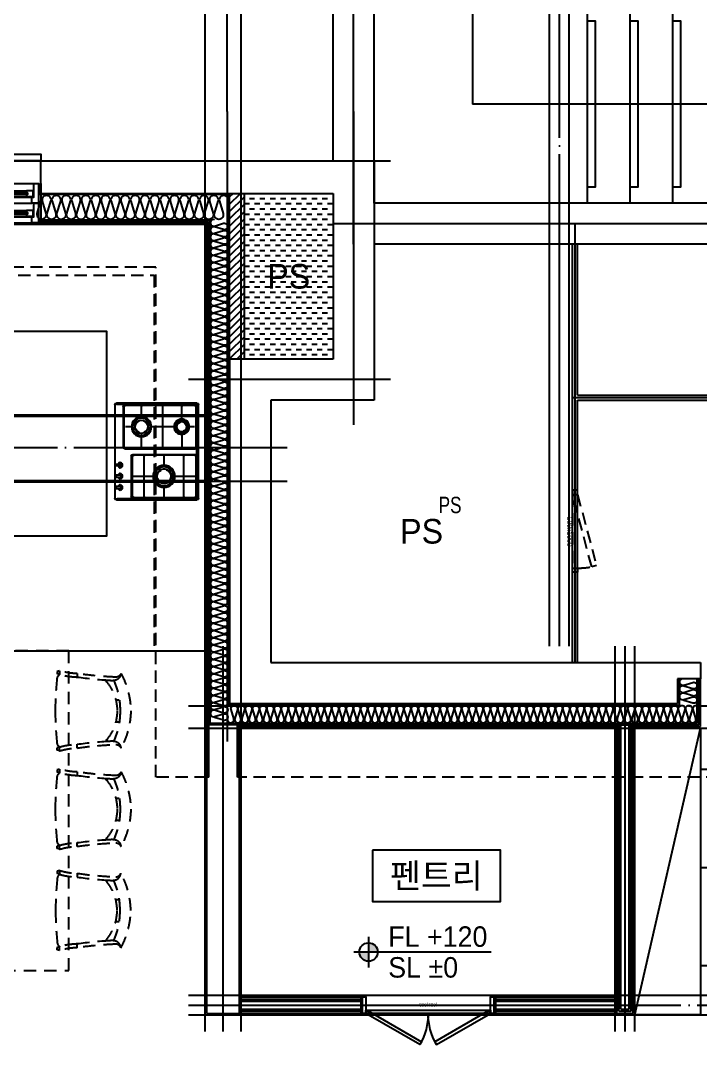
# Model space of a CAD drawing. Header units: millimetres. Extents: x -24416 to 92204, y -190080 to 23760.
# Drawn here: x 62264 to 66409, y -147368 to -141123 of the extents above; entities that cross this region are included whole.
import ezdxf
from ezdxf.enums import TextEntityAlignment as Align
from ezdxf.xclip import XClip

# ---------------------------------------------------------------- set-up
doc = ezdxf.new("R2010")
doc.units = ezdxf.units.MM
doc.header["$LTSCALE"] = 50
doc.header["$XCLIPFRAME"] = 0
for name, pattern in [('AUDIT_D_220706163347-0', [0]), ('CEN', [62, 60, -1, 0, -1]), ('HID', [2.3, 1.5, -0.8]), ('HIDDEN', [9.525, 6.35, -3.175]), ('U-131A(확장)2$0$HD', [2.5, 1.5, -1]), ('xr-101_102동-2F$0$HID', [2.3, 1.5, -0.8])]:
    doc.linetypes.add(name, pattern=pattern)
for name, color, linetype in [('A-SOL252', 252, 'Continuous'), ('A-STEEL', 4, 'Continuous'), ('A-레벨', 7, 'AUDIT_D_220706163347-0'), ('A-창호부호', 4, 'Continuous'), ('A_HAT', 8, 'Continuous'), ('AA-XXXX-TEXT#LEV', 3, 'Continuous'), ('CEN_CON', 1, 'CEN'), ('CEN_WALL', 12, 'CEN'), ('CONC', 2, 'Continuous'), ('dan1', 7, 'HID'), ('DOOR', 4, 'Continuous'), ('ELE3_CON', 7, 'Continuous'), ('F-FUR-설치', 6, 'Continuous'), ('FUR', 4, 'Continuous'), ('INS', 8, 'Continuous'), ('ROM', 7, 'AUDIT_D_220706163347-0'), ('STAIR', 4, 'Continuous'), ('U-131A(확장)2$0$FUR_가구', 8, 'U-131A(확장)2$0$HD'), ('WAL', 3, 'Continuous'), ('WAL_DRY', 7, 'Continuous'), ('WIN', 4, 'Continuous'), ('X - 단위세대$0$ETC', 6, 'Continuous'), ('xr-101_102동-2F$0$AA-DWXM-DOOR(PS점검구)', 4, 'xr-101_102동-2F$0$HID'), ('논슬립', 251, 'Continuous'), ('실명', 3, 'AUDIT_D_220706163347-0'), ('실명박스', 7, 'AUDIT_D_220706163347-0'), ('확장', 8, 'HIDDEN')]:
    doc.layers.add(name, color=color, linetype=linetype)
for name, color, linetype, plot in [('AA-XXXX-MC', 153, 'AUDIT_D_220706163347-0', False), ('Def-PrintX', 147, 'Continuous', False), ('Defpoint', 135, 'Continuous', False), ('MC', 135, 'Continuous', False), ('X - 단위세대$0$0_임시', 134, 'Continuous', False), ('xr-101_102동-2F$0$DEFPOINT', 231, 'Continuous', False)]:
    doc.layers.add(name, color=color, linetype=linetype, plot=plot)
doc.styles.add('HAUD01', font='Dotum.ttf')
doc.styles.add('HAUD02', font='Dotum.ttf', dxfattribs={"width": 0.8})
doc.styles.add('xr-101_102동-2F$0$HAUD01', font='Dotum.ttf')

# ---------------------------------------------------------------- blocks, each defined once
blk = doc.blocks.new('STA-1')
at = {"layer": 'STAIR'}
for p, q in [((-3120, -1210), (-3120, 0)), ((-2860, -1210), (-2860, 0)), ((-2600, -1210), (-2600, 0)), ((-2340, -1210), (-2340, 0)), ((-2080, -1210), (-2080, 0)), ((-1820, -1210), (-1820, 0)), ((-1560, -1210), (-1560, 0)), ((-1300, -1210), (-1300, 0)), ((-3120, -605), (-600, -605)), ((-600, -1995), (-600, -605)), ((-3120, -1275), (-3120, -1260)), ((-3120, -1275), (-3120, -1260)), ((-2860, -1275), (-2860, -1260)), ((-2600, -1275), (-2600, -1260)), ((-2340, -1275), (-2340, -1260)), ((-2080, -1275), (-2080, -1260)), ((-1820, -1275), (-1820, -1260)), ((-1560, -1275), (-1560, -1260)), ((-1300, -1275), (-1300, -1260)), ((-3120, -1340), (-3120, -1325)), ((-3120, -1340), (-3120, -1325)), ((-2860, -1340), (-2860, -1325)), ((-2600, -1340), (-2600, -1325)), ((-2340, -1340), (-2340, -1325)), ((-2080, -1340), (-2080, -1325)), ((-1820, -1340), (-1820, -1325)), ((-1560, -1340), (-1560, -1325)), ((-1300, -1340), (-1300, -1325)), ((-3120, -2600), (-3120, -1390)), ((-2860, -2600), (-2860, -1390)), ((-2600, -2600), (-2600, -1390)), ((-2340, -2600), (-2340, -1390)), ((-2080, -2600), (-2080, -1390)), ((-1820, -2600), (-1820, -1390)), ((-1560, -2600), (-1560, -1390)), ((-1300, -2600), (-1300, -1390)), ((-3120, -1995), (-2080, -1995)), ((-1820, -1995), (-600, -1995))]:
    blk.add_line(p, q, dxfattribs=at)
for points in [[(-1200, -1390), (-1200, -1210), (-3220, -1210), (-3220, -1390)], [(-1250, -1340), (-1250, -1260), (-3170, -1260), (-3170, -1340)], [(-1300, -1325), (-1300, -1275), (-3120, -1275), (-3120, -1325)], [(-2080, -1995), (-2148, -1909.7), (-2148, -1942.1), (-2086.5, -1995), (-2148, -2047.9), (-2148, -2080.3)], [(-1820, -1995), (-1752, -1909.7), (-1752, -1942.1), (-1813.5, -1995), (-1752, -2047.9), (-1752, -2080.3)]]:
    blk.add_lwpolyline(points, close=True, dxfattribs=at)
blk.add_lwpolyline([(-2157.1, -2767.7), (-1956.5, -2019.1), (-1999.9, -2007.5), (-1900.1, -1982.5), (-1943.5, -1970.9), (-1742.9, -1222.3)], dxfattribs=at)
for centre in [(-3120, -605), (-3120, -1995)]:
    blk.add_circle(centre, 50, dxfattribs=at)
at = {"layer": '논슬립'}
for points in [[(-3120, -100), (-3170, -100), (-3170, -1110), (-3120, -1110)], [(-2860, -100), (-2910, -100), (-2910, -1110), (-2860, -1110)], [(-2600, -100), (-2650, -100), (-2650, -1110), (-2600, -1110)], [(-2340, -100), (-2390, -100), (-2390, -1110), (-2340, -1110)], [(-2080, -100), (-2130, -100), (-2130, -1110), (-2080, -1110)], [(-1820, -100), (-1870, -100), (-1870, -1110), (-1820, -1110)], [(-1560, -100), (-1610, -100), (-1610, -1110), (-1560, -1110)], [(-1300, -100), (-1350, -100), (-1350, -1110), (-1300, -1110)], [(-3120, -2500), (-3070, -2500), (-3070, -1490), (-3120, -1490)], [(-2860, -2500), (-2810, -2500), (-2810, -1490), (-2860, -1490)], [(-2600, -2500), (-2550, -2500), (-2550, -1490), (-2600, -1490)], [(-2340, -2500), (-2290, -2500), (-2290, -1490), (-2340, -1490)], [(-2080, -2500), (-2030, -2500), (-2030, -1490), (-2080, -1490)], [(-1820, -2500), (-1770, -2500), (-1770, -1490), (-1820, -1490)], [(-1560, -2500), (-1510, -2500), (-1510, -1490), (-1560, -1490)], [(-1300, -2500), (-1250, -2500), (-1250, -1490), (-1300, -1490)]]:
    blk.add_lwpolyline(points, dxfattribs=at)
blk = doc.blocks.new('A$C38A1636F')
at = {"layer": 'xr-101_102동-2F$0$AA-DWXM-DOOR(PS점검구)'}
for p, q in [((225, 0), (-225, 0)), ((-225, -30), (225, -30))]:
    blk.add_line(p, q, dxfattribs=at)
for points in [[(-250, 0), (-225, 0), (-225, -30), (-250, -30)], [(250, 0), (225, 0), (225, -30), (250, -30)], [(-209.7, -146.5), (-217.4, -117.5), (217.2, -1), (225, -30)]]:
    blk.add_lwpolyline(points, close=True, dxfattribs=at)
blk.add_arc((385.2, -21.3), 610.2, 180.81816, 189.07051, dxfattribs=at)
at = {"layer": 'xr-101_102동-2F$0$DEFPOINT', "style": 'xr-101_102동-2F$0$HAUD01'}
blk.add_text('500x1000', height=30, rotation=180, dxfattribs=at).set_placement((-2.5, 18.6), align=Align.MIDDLE_CENTER)
blk = doc.blocks.new('CO-106-MF', base_point=(321577.8, -11662.9))
at = {"layer": 'A-STEEL'}
for p, q in [((352677.8, -11662.9), (352677.8, -9112.9)), ((352707.8, -10032.9), (352707.8, -9112.9)), ((352707.8, -10032.9), (356887.8, -10032.9)), ((352707.8, -10062.9), (356917.8, -10062.9)), ((352707.8, -11662.9), (352707.8, -10062.9))]:
    blk.add_line(p, q, dxfattribs=at)
at = {"layer": 'CEN_CON'}
for p, q in [((351342.8, -9112.9), (351342.8, -6012.9)), ((356917.8, -8987.9), (351217.8, -8987.9)), ((352692.8, -11662.9), (352692.8, -8987.9)), ((352677.8, -10047.9), (356917.8, -10047.9))]:
    blk.add_line(p, q, dxfattribs=at)
at = {"layer": 'CONC'}
for p, q in [((351217.8, -8602.9), (351217.8, -6012.9)), ((351467.8, -8862.9), (351467.8, -6262.9)), ((356917.8, -8862.9), (351467.8, -8862.9)), ((356917.8, -9112.9), (351467.8, -9112.9))]:
    blk.add_line(p, q, dxfattribs=at)
at = {"rotation": 180}
blk.add_blockref('STA-1', (351467.8, -8862.9), dxfattribs=at)
at = {"layer": 'AA-XXXX-TEXT#LEV', "rotation": 90}
blk.add_blockref('A$C38A1636F', (352677.8, -10862.9), dxfattribs=at)
at = {"layer": 'Def-PrintX', "style": 'HAUD02', "width": 0.8}
blk.add_text('PS', height=100, dxfattribs=at).set_placement((351861.6, -10752.4))
blk = doc.blocks.new('WIN_이중창_1200')
at = {"layer": 'Defpoint'}
for p, q in [((-15, 240), (-15, 0)), ((1185, 240), (1185, 0))]:
    blk.add_line(p, q, dxfattribs=at)
at = {"layer": 'WIN'}
blk.add_line((585, -100), (585, 340), dxfattribs=at)
at = {"layer": 'WIN', "color": 8}
for p, q in [((1142, 240), (28, 240)), ((565, 196), (73, 196)), ((1097, 237), (605, 237)), ((1097, 202), (605, 202)), ((1130, 158), (40, 158)), ((565, 161), (73, 161)), ((1130, 120), (40, 120)), ((565, 76), (73, 76)), ((1097, 117), (605, 117)), ((1097, 82), (605, 82)), ((1130, 38), (40, 38)), ((1130, 0), (40, 0)), ((565, 41), (73, 41))]:
    blk.add_line(p, q, dxfattribs=at)
at = {"layer": 'WIN'}
for points in [[(40, 158), (28, 158), (28, 240), (0, 240), (0, 120), (40, 120), (40, 158)], [(73, 175.5), (73, 161), (33, 161), (33, 196), (73, 196), (73, 181.5)], [(605, 216.5), (605, 202), (565, 202), (565, 237), (605, 237), (605, 222.5)], [(565, 175.5), (565, 161), (605, 161), (605, 196), (565, 196), (565, 181.5)], [(1104, 222.5), (1104, 216.5), (598, 216.5), (598, 222.5), (1104, 222.5)], [(1097, 216.5), (1097, 202), (1137, 202), (1137, 237), (1097, 237), (1097, 222.5)], [(1130, 158), (1142, 158), (1142, 240), (1170, 240), (1170, 120), (1130, 120), (1130, 158)], [(572, 181.5), (572, 175.5), (66, 175.5), (66, 181.5), (572, 181.5)], [(40, 38), (28, 38), (28, 120), (0, 120), (0, 0), (40, 0), (40, 38)], [(73, 55.5), (73, 41), (33, 41), (33, 76), (73, 76), (73, 61.5)], [(605, 96.5), (605, 82), (565, 82), (565, 117), (605, 117), (605, 102.5)], [(565, 55.5), (565, 41), (605, 41), (605, 76), (565, 76), (565, 61.5)], [(1104, 102.5), (1104, 96.5), (598, 96.5), (598, 102.5), (1104, 102.5)], [(1097, 96.5), (1097, 82), (1137, 82), (1137, 117), (1097, 117), (1097, 102.5)], [(1130, 38), (1142, 38), (1142, 120), (1170, 120), (1170, 0), (1130, 0), (1130, 38)], [(572, 61.5), (572, 55.5), (66, 55.5), (66, 61.5), (572, 61.5)]]:
    blk.add_lwpolyline(points, dxfattribs=at)
blk = doc.blocks.new('insul1')
blk.add_lwpolyline([(0, 0.25, 1.344031), (0.35, 0.25), (0.2, 0.75, -1.344031), (0.55, 0.75), (0.4, 0.25)], format="xyb")
blk = doc.blocks.new('DOOR-800(100)')
at = {"layer": 'DOOR'}
for points in [[(359.1, 272.7), (349.1, 290), (20, 100), (30, 82.7)], [(440.9, 272.7), (450.9, 290), (780, 100), (770, 82.7)], [(20, 100), (0, 100), (0, 0), (20, 0)], [(780, 80), (780, 100), (20, 100), (20, 80)], [(800, 100), (780, 100), (780, 0), (800, 0)]]:
    blk.add_lwpolyline(points, close=True, dxfattribs=at)
for centre, start, end in [((20, 100), 0, 30), ((780, 100), 150, 180)]:
    blk.add_arc(centre, 380, start, end, dxfattribs=at)
at = {"layer": 'X - 단위세대$0$0_임시'}
for p, q in [((-10, 0), (-10, 100)), ((810, 0), (810, 100))]:
    blk.add_line(p, q, dxfattribs=at)
at = {"layer": 'X - 단위세대$0$0_임시', "style": 'HAUD02'}
blk.add_text('800(100)', height=20, dxfattribs=at).set_placement((400.3, 46.2), align=Align.MIDDLE)
blk = doc.blocks.new('U-131A(확장)2$0$식탁-1950x900')
at = {"layer": 'U-131A(확장)2$0$FUR_가구'}
for p, q in [((-393, -121.6), (-379.1, -126)), ((-393, -121.6), (-392.7, -145.4)), ((393, -121.6), (379.1, -126)), ((393, -121.6), (392.7, -145.4)), ((-500.1, -139.2), (-499.9, -162.1)), ((-392.7, -144.6), (-379.3, -141)), ((-379.1, -126), (-379.3, -141)), ((379.1, -126), (379.3, -141)), ((392.7, -144.6), (379.3, -141)), ((500.1, -139.2), (499.9, -162.1)), ((-735.6, -299), (-756.6, -299.2)), ((735.6, -299), (756.6, -299.2)), ((-735.6, -433.1), (-756.6, -432.9)), ((735.6, -433.1), (756.6, -432.9)), ((-500.1, -592.9), (-499.9, -570)), ((-393, -610.5), (-392.7, -586.7)), ((-393, -610.5), (-379.1, -606.2)), ((-392.7, -587.5), (-379.3, -591.1)), ((-379.1, -606.2), (-379.3, -591.1)), ((379.1, -606.2), (379.3, -591.1)), ((393, -610.5), (379.1, -606.2)), ((392.7, -587.5), (379.3, -591.1)), ((393, -610.5), (392.7, -586.7)), ((500.1, -592.9), (499.9, -570)), ((-393, -739.5), (-379.1, -743.8)), ((-393, -739.5), (-392.7, -763.3)), ((-379.1, -743.8), (-379.3, -758.9)), ((393, -739.5), (379.1, -743.8)), ((379.1, -743.8), (379.3, -758.9)), ((393, -739.5), (392.7, -763.3)), ((-500.1, -757.1), (-499.9, -780)), ((-392.7, -762.5), (-379.3, -758.9)), ((392.7, -762.5), (379.3, -758.9)), ((500.1, -757.1), (499.9, -780)), ((-735.6, -916.9), (-756.6, -917.1)), ((735.6, -916.9), (756.6, -917.1)), ((-735.6, -1051), (-756.6, -1050.8)), ((735.6, -1051), (756.6, -1050.8)), ((-500.1, -1210.8), (-499.9, -1187.9)), ((-393, -1228.4), (-392.7, -1204.6)), ((-393, -1228.4), (-379.1, -1224)), ((-392.7, -1205.4), (-379.3, -1209)), ((-379.1, -1224), (-379.3, -1209)), ((379.1, -1224), (379.3, -1209)), ((393, -1228.4), (379.1, -1224)), ((392.7, -1205.4), (379.3, -1209)), ((393, -1228.4), (392.7, -1204.6)), ((500.1, -1210.8), (499.9, -1187.9)), ((-500.1, -1357.1), (-499.9, -1380)), ((-393, -1339.5), (-379.1, -1343.8)), ((-393, -1339.5), (-392.7, -1363.3)), ((-392.7, -1362.5), (-379.3, -1358.9)), ((-379.1, -1343.8), (-379.3, -1358.9)), ((393, -1339.5), (379.1, -1343.8)), ((379.1, -1343.8), (379.3, -1358.9)), ((392.7, -1362.5), (379.3, -1358.9)), ((393, -1339.5), (392.7, -1363.3)), ((500.1, -1357.1), (499.9, -1380)), ((-735.6, -1516.9), (-756.6, -1517.1)), ((735.6, -1516.9), (756.6, -1517.1)), ((-735.6, -1651), (-756.6, -1650.8)), ((735.6, -1651), (756.6, -1650.8)), ((-500.1, -1810.8), (-499.9, -1787.9)), ((-393, -1828.4), (-392.7, -1804.6)), ((-392.7, -1805.4), (-379.3, -1809)), ((-379.1, -1824), (-379.3, -1809)), ((379.1, -1824), (379.3, -1809)), ((392.7, -1805.4), (379.3, -1809)), ((393, -1828.4), (392.7, -1804.6)), ((500.1, -1810.8), (499.9, -1787.9)), ((-393, -1828.4), (-379.1, -1824)), ((393, -1828.4), (379.1, -1824))]:
    blk.add_line(p, q, dxfattribs=at)
blk.add_lwpolyline([(-450, 0), (450, 0), (450, -1950), (-450, -1950)], close=True, dxfattribs=at)
for centre, radius, start, end in [((-510.6, 259.9), 399.2, 271.50557, 287.13357), ((-324.7, -376.8), 502.7, 151.61301, 178.77221), ((-735.8, -128.1), 32.7, 197.29847, 270.53959), ((-715.5, -133.6), 51.6, 184.73657, 233.96327), ((-301.1, -364.6), 460.9, 156.58558, 180.17751), ((-711.1, -94), 88.5, 246.80527, 277.25757), ((-464.2, -367.5), 279.9, 137.91521, 179.69623), ((-839.2, 2261.8), 2424.8, 272.45149, 278.03657), ((-839.2, 2261.8), 2447.5, 273.26257, 277.96657), ((-510.6, 259.9), 422.1, 271.45157, 286.22903), ((-411.8, -172), 32.7, 1.98952, 54.31967), ((-2602.4, -386.7), 2233.9, 0.5286, 5.54351), ((-324.7, -355.3), 502.7, 181.22779, 208.38699), ((-301.1, -367.5), 460.9, 179.82249, 203.41442), ((-464.2, -364.6), 279.9, 180.30377, 222.08479), ((-2602.4, -345.5), 2233.9, 354.45649, 359.4714), ((-715.5, -598.6), 51.6, 126.03673, 175.26343), ((-711.1, -638.2), 88.5, 82.74243, 113.19473), ((-839.2, -2993.9), 2447.5, 82.03343, 86.73743), ((-411.8, -560.1), 32.7, 305.68033, 358.01048), ((-735.8, -604), 32.7, 89.46041, 162.70153), ((-839.2, -2993.9), 2424.8, 81.96343, 87.54851), ((-510.6, -992), 399.2, 72.86643, 88.49443), ((-510.6, -992), 422.1, 73.77097, 88.54843), ((-510.6, -358), 399.2, 271.50557, 287.13357), ((-324.7, -994.7), 502.7, 151.61301, 178.77221), ((-735.8, -746), 32.7, 197.29847, 270.53959), ((-715.5, -751.4), 51.6, 184.73657, 233.96327), ((-301.1, -982.5), 460.9, 156.58558, 180.17751), ((-711.1, -711.8), 88.5, 246.80527, 277.25757), ((-464.2, -985.4), 279.9, 137.91521, 179.69623), ((-839.2, 1643.9), 2424.8, 272.45149, 278.03657), ((-839.2, 1643.9), 2447.5, 273.26257, 277.96657), ((-510.6, -358), 422.1, 271.45157, 286.22903), ((-411.8, -789.9), 32.7, 1.98952, 54.31967), ((-2602.4, -1004.5), 2233.9, 0.5286, 5.54351), ((-324.7, -973.2), 502.7, 181.22779, 208.38699), ((-301.1, -985.4), 460.9, 179.82249, 203.41442), ((-464.2, -982.5), 279.9, 180.30377, 222.08479), ((-2602.4, -963.3), 2233.9, 354.45649, 359.4714), ((-715.5, -1216.4), 51.6, 126.03673, 175.26343), ((-711.1, -1256), 88.5, 82.74243, 113.19473), ((-839.2, -3611.8), 2447.5, 82.03343, 86.73743), ((-411.8, -1178), 32.7, 305.68033, 358.01048), ((-735.8, -1221.9), 32.7, 89.46041, 162.70153), ((-839.2, -3611.8), 2424.8, 81.96343, 87.54851), ((-510.6, -1609.9), 399.2, 72.86643, 88.49443), ((-510.6, -1609.9), 422.1, 73.77097, 88.54843), ((-324.7, -1594.7), 502.7, 151.61301, 178.77221), ((-735.8, -1346), 32.7, 197.29847, 270.53959), ((-715.5, -1351.4), 51.6, 184.73657, 233.96327), ((-839.2, 1043.9), 2424.8, 272.45149, 278.03657), ((-510.6, -958), 399.2, 271.50557, 287.13357), ((-510.6, -958), 422.1, 271.45157, 286.22903), ((-411.8, -1389.9), 32.7, 1.98952, 54.31967), ((-301.1, -1582.5), 460.9, 156.58558, 180.17751), ((-711.1, -1311.8), 88.5, 246.80527, 277.25757), ((-464.2, -1585.4), 279.9, 137.91521, 179.69623), ((-839.2, 1043.9), 2447.5, 273.26257, 277.96657), ((-2602.4, -1604.5), 2233.9, 0.5286, 5.54351), ((-324.7, -1573.2), 502.7, 181.22779, 208.38699), ((-301.1, -1585.4), 460.9, 179.82249, 203.41442), ((-464.2, -1582.5), 279.9, 180.30377, 222.08479), ((-2602.4, -1563.3), 2233.9, 354.45649, 359.4714), ((-735.8, -1821.9), 32.7, 89.46041, 162.70153), ((-715.5, -1816.4), 51.6, 126.03673, 175.26343), ((-711.1, -1856), 88.5, 82.74243, 113.19473), ((-839.2, -4211.8), 2424.8, 81.96343, 87.54851), ((-839.2, -4211.8), 2447.5, 82.03343, 86.73743), ((-510.6, -2209.9), 399.2, 72.86643, 88.49443), ((-510.6, -2209.9), 422.1, 73.77097, 88.54843), ((-411.8, -1778), 32.7, 305.68033, 358.01048)]:
    blk.add_arc(centre, radius, start, end, dxfattribs=at)
at = {"layer": 'U-131A(확장)2$0$FUR_가구', "extrusion": (0, 0, -1)}
for centre, major_axis, start_param, end_param in [((510.6, 259.9), (-391.6, 77.3), 4.543868, 4.816628), ((2602.4, -386.7), (-1579.6, 1579.6), 5.507013, 5.59454), ((411.8, -172), (-23.1, 23.1), 5.532511, 6.445844), ((510.6, 259.9), (-418.1, 57.7), 4.600712, 4.858628), ((839.2, 2261.8), (261.2, 2433.5), 3.0916, 3.173701), ((839.2, 2261.8), (308.9, 2405.1), 3.056625, 3.154103), ((464.2, -367.5), (197.9, 197.9), 0.05088, 0.780096), ((711.1, -94), (-62.6, 62.6), 3.522166, 4.053659), ((301.1, -364.6), (447.5, 110.4), -0.166893, 0.244864), ((735.8, -128.1), (-23.1, 23.1), 2.65811, 3.936408), ((715.5, -133.6), (-36.5, 36.5), 2.438863, 3.298031), ((324.7, -376.8), (355.5, 355.5), 0.289952, 0.763969), ((2602.4, -345.5), (-114, 2231), 4.666674, 4.7542), ((464.2, -364.6), (197.9, 197.9), 0.7907, 1.519916), ((301.1, -367.5), (-450.7, 96.7), 2.927084, 3.338841), ((324.7, -355.3), (-355.5, 355.5), 2.377624, 2.851641), ((411.8, -560.1), (-23.1, 23.1), 4.54973, 5.463063), ((839.2, -2993.9), (-321.8, 2426.3), -0.007165, 0.074936), ((711.1, -638.2), (62.6, 62.6), -0.912067, -0.380574), ((715.5, -598.6), (-36.5, 36.5), 1.414358, 2.273526), ((510.6, -992), (410.7, 97.2), 4.661547, 4.919462), ((510.6, -992), (392, 75.2), 4.602977, 4.875737), ((839.2, -2993.9), (-242.6, 2412.6), -0.040038, 0.05744), ((735.8, -604), (23.1, 23.1), -0.794816, 0.483483)]:
    blk.add_ellipse(centre, major_axis=major_axis, ratio=1, start_param=start_param, end_param=end_param, dxfattribs=at)
at = {"layer": 'U-131A(확장)2$0$FUR_가구'}
for centre, major_axis, start_param, end_param in [((510.6, -358), (-392, 75.2), 1.461384, 1.734144), ((2602.4, -1004.5), (114, 2231), 1.525081, 1.612608), ((411.8, -789.9), (23.1, 23.1), 1.408137, 2.321471), ((510.6, -358), (-410.7, 97.2), 1.519954, 1.777869), ((839.2, 1643.9), (321.8, 2426.3), 3.134428, 3.216528), ((839.2, 1643.9), (242.6, 2412.6), 3.101555, 3.199033), ((464.2, -985.4), (-197.9, 197.9), 3.932293, 4.661509), ((711.1, -711.8), (-62.6, 62.6), 2.229526, 2.761019), ((301.1, -982.5), (450.7, 96.7), -0.214508, 0.197248), ((735.8, -746), (-23.1, 23.1), 2.346777, 3.625076), ((715.5, -751.4), (36.5, 36.5), 4.55595, 5.415118), ((324.7, -994.7), (355.5, 355.5), 5.519216, 5.993234), ((2602.4, -963.3), (1579.6, 1579.6), 2.36542, 2.452947), ((464.2, -982.5), (-197.9, 197.9), 3.192473, 3.921689), ((301.1, -985.4), (-447.5, 110.4), 2.9747, 3.386457), ((324.7, -973.2), (-355.5, 355.5), 3.431544, 3.905562), ((411.8, -1178), (23.1, 23.1), 2.390918, 3.304252), ((839.2, -3611.8), (-261.2, 2433.5), -0.049992, 0.032108), ((711.1, -1256), (62.6, 62.6), 0.380574, 0.912067), ((715.5, -1216.4), (36.5, 36.5), 5.580456, 6.439624), ((510.6, -1609.9), (418.1, 57.7), 1.45912, 1.717035), ((510.6, -1609.9), (391.6, 77.3), 1.402276, 1.675036), ((839.2, -3611.8), (-308.9, 2405.1), -0.084967, 0.012511), ((735.8, -1221.9), (23.1, 23.1), 5.799702, 7.078001), ((411.8, -1389.9), (23.1, 23.1), 1.408137, 2.321471), ((510.6, -958), (-410.7, 97.2), 1.519954, 1.777869), ((510.6, -958), (-392, 75.2), 1.461384, 1.734144), ((839.2, 1043.9), (242.6, 2412.6), 3.101555, 3.199033), ((735.8, -1346), (-23.1, 23.1), 2.346777, 3.625076), ((715.5, -1351.4), (36.5, 36.5), 4.55595, 5.415118), ((324.7, -1594.7), (355.5, 355.5), 5.519216, 5.993234), ((2602.4, -1604.5), (114, 2231), 1.525081, 1.612608), ((839.2, 1043.9), (321.8, 2426.3), 3.134428, 3.216528), ((464.2, -1585.4), (-197.9, 197.9), 3.932293, 4.661509), ((711.1, -1311.8), (-62.6, 62.6), 2.229526, 2.761019), ((301.1, -1582.5), (450.7, 96.7), -0.214508, 0.197248), ((2602.4, -1563.3), (1579.6, 1579.6), 2.36542, 2.452947), ((464.2, -1582.5), (-197.9, 197.9), 3.192473, 3.921689), ((301.1, -1585.4), (-447.5, 110.4), 2.9747, 3.386457), ((324.7, -1573.2), (-355.5, 355.5), 3.431544, 3.905562), ((411.8, -1778), (23.1, 23.1), 2.390918, 3.304252), ((510.6, -2209.9), (418.1, 57.7), 1.45912, 1.717035), ((510.6, -2209.9), (391.6, 77.3), 1.402276, 1.675036), ((839.2, -4211.8), (-261.2, 2433.5), -0.049992, 0.032108), ((839.2, -4211.8), (-308.9, 2405.1), -0.084967, 0.012511), ((711.1, -1856), (62.6, 62.6), 0.380574, 0.912067), ((735.8, -1821.9), (23.1, 23.1), 5.799702, 7.078001), ((715.5, -1816.4), (36.5, 36.5), 5.580456, 6.439624)]:
    blk.add_ellipse(centre, major_axis=major_axis, ratio=1, start_param=start_param, end_param=end_param, dxfattribs=at)
blk = doc.blocks.new('쿡탑')
at = {"layer": 'FUR'}
for p, q in [((460711, 189095.4), (460711, 189585.4)), ((460712, 189582.4), (460712, 189318.9)), ((460719, 189103.9), (460719, 189577.4)), ((460721, 189595.4), (461291, 189595.4)), ((460721, 189195.4), (460721, 189575.4)), ((460722, 189592.4), (461290, 189592.4)), ((460726, 189267.1), (460726, 189570.4)), ((460729, 189587.4), (461283, 189587.4)), ((460731, 189585.4), (461281, 189585.4)), ((460736, 189580.4), (460973.5, 189580.4)), ((460854.8, 189580.4), (460854.8, 189452.6)), ((460983.5, 189570.4), (460983.5, 189508.6)), ((460988.5, 189195.4), (460988.5, 189575.4)), ((461023.5, 189145.4), (461023.5, 189575.4)), ((461028.5, 189570.4), (461028.5, 189495.4)), ((461038.5, 189580.4), (461276, 189580.4)), ((461157.3, 189570.4), (461157.3, 189532.9)), ((461286, 189570.4), (461286, 189150.4)), ((461291, 189575.4), (461291, 189145.4)), ((461293, 189577.4), (461293, 189103.9)), ((461300, 189582.4), (461300, 189338.9)), ((461301, 189585.4), (461301, 189095.4)), ((460728, 189508.6), (460726, 189508.6)), ((460728, 189503.6), (460726, 189503.6)), ((460730.3, 189506.1), (460979.2, 189506.1)), ((460981.6, 189508.6), (460983.5, 189508.6)), ((460981.6, 189503.6), (460983.5, 189503.6)), ((460983.5, 189503.6), (460983.5, 189267.1)), ((461030.5, 189495.4), (461028.5, 189495.4)), ((461028.5, 189490.4), (461028.5, 189250.4)), ((461030.5, 189490.4), (461028.5, 189490.4)), ((461117.2, 189492.9), (461032.9, 189492.9)), ((461197.3, 189492.9), (461281.7, 189492.9)), ((461284.1, 189495.4), (461286, 189495.4)), ((461284.1, 189490.4), (461286, 189490.4)), ((461157.3, 189452.8), (461157.3, 189300.1)), ((460726, 189385.4), (460787.6, 189385.4)), ((460922, 189385.4), (460983.5, 189385.4)), ((461286, 189376.5), (461028.5, 189376.5)), ((460714, 189156.9), (460712, 189318.9)), ((460854.8, 189318.1), (460854.8, 189190.4)), ((461298, 189156.9), (461300, 189338.9)), ((460728, 189267.1), (460726, 189267.1)), ((460726, 189200.4), (460726, 189262.1)), ((460728, 189262.1), (460726, 189262.1)), ((460730.3, 189264.6), (460979.2, 189264.6)), ((460981.6, 189267.1), (460983.5, 189267.1)), ((460981.6, 189262.1), (460983.5, 189262.1)), ((460983.5, 189262.1), (460983.5, 189200.4)), ((461030.5, 189250.4), (461028.5, 189250.4)), ((461028.5, 189245.4), (461028.5, 189150.4)), ((461030.5, 189245.4), (461028.5, 189245.4)), ((461032.8, 189247.9), (461105, 189247.9)), ((461209.6, 189247.9), (461281.7, 189247.9)), ((461284.1, 189250.4), (461286, 189250.4)), ((461284.1, 189245.4), (461286, 189245.4)), ((460978.5, 189185.4), (460731, 189185.4)), ((460973.5, 189190.4), (460736, 189190.4)), ((461157.3, 189195.6), (461157.3, 189150.4)), ((460714, 189156.9), (460714, 189095.4)), ((460770.5, 189113.9), (460780.7, 189104.7)), ((460770.5, 189113.9), (460780.7, 189104.7)), ((460780.9, 189123.2), (460792.2, 189123.2)), ((460780.9, 189094.2), (460780.9, 189123.2)), ((460780.9, 189123.2), (460792.2, 189123.2)), ((460780.9, 189094.2), (460780.9, 189123.2)), ((460792.2, 189123.2), (460792.2, 189094.2)), ((460792.2, 189123.2), (460792.2, 189094.2)), ((460803.4, 189113.7), (460792.2, 189104.5)), ((460803.4, 189113.7), (460792.2, 189104.5)), ((460839.4, 189113.9), (460849.6, 189104.7)), ((460839.4, 189113.9), (460849.6, 189104.7)), ((460839.4, 189113.9), (460849.6, 189104.7)), ((460839.4, 189113.9), (460849.6, 189104.7)), ((460839.4, 189113.9), (460849.6, 189104.7)), ((460839.4, 189113.9), (460849.6, 189104.7)), ((460839.4, 189113.9), (460849.6, 189104.7)), ((460839.4, 189113.9), (460849.6, 189104.7)), ((460849.9, 189123.1), (460861.2, 189123.1)), ((460849.9, 189094.2), (460849.9, 189123.1)), ((460849.9, 189123.1), (460861.2, 189123.1)), ((460849.9, 189094.2), (460849.9, 189123.1)), ((460849.9, 189123.1), (460861.2, 189123.1)), ((460849.9, 189094.2), (460849.9, 189123.1)), ((460849.9, 189123.1), (460861.2, 189123.1)), ((460849.9, 189094.2), (460849.9, 189123.1)), ((460849.9, 189123.1), (460861.2, 189123.1)), ((460849.9, 189094.2), (460849.9, 189123.1)), ((460849.9, 189123.1), (460861.2, 189123.1)), ((460849.9, 189094.2), (460849.9, 189123.1)), ((460849.9, 189123.1), (460861.2, 189123.1)), ((460849.9, 189094.2), (460849.9, 189123.1)), ((460849.9, 189123.1), (460861.2, 189123.1)), ((460849.9, 189094.2), (460849.9, 189123.1)), ((460872.3, 189113.7), (460861.1, 189104.5)), ((460872.3, 189113.7), (460861.1, 189104.5)), ((460872.3, 189113.7), (460861.1, 189104.5)), ((460872.3, 189113.7), (460861.1, 189104.5)), ((460872.3, 189113.7), (460861.1, 189104.5)), ((460872.3, 189113.7), (460861.1, 189104.5)), ((460872.3, 189113.7), (460861.1, 189104.5)), ((460872.3, 189113.7), (460861.1, 189104.5)), ((460861.2, 189123.1), (460861.2, 189094.2)), ((460861.2, 189123.1), (460861.2, 189094.2)), ((460861.2, 189123.1), (460861.2, 189094.2)), ((460861.2, 189123.1), (460861.2, 189094.2)), ((460861.2, 189123.1), (460861.2, 189094.2)), ((460861.2, 189123.1), (460861.2, 189094.2)), ((460861.2, 189123.1), (460861.2, 189094.2)), ((460861.2, 189123.1), (460861.2, 189094.2)), ((460907.3, 189113.7), (460918.4, 189104.5)), ((460907.3, 189113.7), (460918.4, 189104.5)), ((460907.3, 189113.7), (460918.4, 189104.5)), ((460907.3, 189113.7), (460918.4, 189104.5)), ((460907.3, 189113.7), (460918.4, 189104.5)), ((460907.3, 189113.7), (460918.4, 189104.5)), ((460907.3, 189113.7), (460918.4, 189104.5)), ((460907.3, 189113.7), (460918.4, 189104.5)), ((460929.7, 189123.1), (460918.4, 189123.1)), ((460918.4, 189123.1), (460918.4, 189094.2)), ((460929.7, 189123.1), (460918.4, 189123.1)), ((460918.4, 189123.1), (460918.4, 189094.2)), ((460929.7, 189123.1), (460918.4, 189123.1)), ((460918.4, 189123.1), (460918.4, 189094.2)), ((460929.7, 189123.1), (460918.4, 189123.1)), ((460918.4, 189123.1), (460918.4, 189094.2)), ((460929.7, 189123.1), (460918.4, 189123.1)), ((460918.4, 189123.1), (460918.4, 189094.2)), ((460929.7, 189123.1), (460918.4, 189123.1)), ((460918.4, 189123.1), (460918.4, 189094.2)), ((460929.7, 189123.1), (460918.4, 189123.1)), ((460918.4, 189123.1), (460918.4, 189094.2)), ((460929.7, 189123.1), (460918.4, 189123.1)), ((460918.4, 189123.1), (460918.4, 189094.2)), ((460929.7, 189094.2), (460929.7, 189123.1)), ((460929.7, 189094.2), (460929.7, 189123.1)), ((460929.7, 189094.2), (460929.7, 189123.1)), ((460929.7, 189094.2), (460929.7, 189123.1)), ((460929.7, 189094.2), (460929.7, 189123.1)), ((460929.7, 189094.2), (460929.7, 189123.1)), ((460929.7, 189094.2), (460929.7, 189123.1)), ((460929.7, 189094.2), (460929.7, 189123.1)), ((460940.2, 189113.9), (460930, 189104.7)), ((460940.2, 189113.9), (460930, 189104.7)), ((460940.2, 189113.9), (460930, 189104.7)), ((460940.2, 189113.9), (460930, 189104.7)), ((460940.2, 189113.9), (460930, 189104.7)), ((460940.2, 189113.9), (460930, 189104.7)), ((460940.2, 189113.9), (460930, 189104.7)), ((460940.2, 189113.9), (460930, 189104.7)), ((461281, 189135.4), (461033.5, 189135.4)), ((461276, 189140.4), (461038.5, 189140.4)), ((461298, 189156.9), (461298, 189095.4)), ((461291, 189085.4), (460721, 189085.4)), ((460792.2, 189094.2), (460780.9, 189094.2)), ((460792.2, 189094.2), (460780.9, 189094.2)), ((460861.2, 189094.2), (460849.9, 189094.2)), ((460861.2, 189094.2), (460849.9, 189094.2)), ((460861.2, 189094.2), (460849.9, 189094.2)), ((460861.2, 189094.2), (460849.9, 189094.2)), ((460861.2, 189094.2), (460849.9, 189094.2)), ((460861.2, 189094.2), (460849.9, 189094.2)), ((460861.2, 189094.2), (460849.9, 189094.2)), ((460861.2, 189094.2), (460849.9, 189094.2)), ((460918.4, 189094.2), (460929.7, 189094.2)), ((460918.4, 189094.2), (460929.7, 189094.2)), ((460918.4, 189094.2), (460929.7, 189094.2)), ((460918.4, 189094.2), (460929.7, 189094.2)), ((460918.4, 189094.2), (460929.7, 189094.2)), ((460918.4, 189094.2), (460929.7, 189094.2)), ((460918.4, 189094.2), (460929.7, 189094.2)), ((460918.4, 189094.2), (460929.7, 189094.2))]:
    blk.add_line(p, q, dxfattribs=at)
for centre, radius in [((461157.3, 189492.9), 46.7), ((461157.3, 189492.9), 40), ((460854.8, 189385.4), 67.2), ((460854.8, 189385.4), 57.7), ((461157.3, 189247.9), 60.9), ((461157.3, 189247.9), 52.3)]:
    blk.add_circle(centre, radius, dxfattribs=at)
for centre, radius, start, end in [((460721, 189585.4), 10, 90, 180), ((460722, 189582.4), 10, 90, 180), ((460729, 189577.4), 10, 90, 180), ((460731, 189575.4), 10, 90, 180), ((460736, 189570.4), 10, 90, 180), ((460973.5, 189570.4), 10, 0, 90), ((460978.5, 189575.4), 10, 0, 90), ((461033.5, 189575.4), 10, 90, 180), ((461038.5, 189570.4), 10, 90, 180), ((461276, 189570.4), 10, 0, 90), ((461281, 189575.4), 10, 0, 90), ((461283, 189577.4), 10, 0, 90), ((461290, 189582.4), 10, 0, 90), ((461291, 189585.4), 10, 0, 90), ((460727.8, 189506.1), 2.51, 274.24151, 85.75849), ((460981.7, 189506.1), 2.51, 94.24151, 265.75849), ((461030.3, 189492.9), 2.51, 274.24151, 85.75849), ((461157.3, 189492.9), 31.4, 46.33785, 40.71939), ((461156.1, 189435.2), 55.6, 120.49991, 120.93946), ((461157.9, 189550.4), 55.6, 237.23015, 237.66153), ((461128.7, 189481.7), 1.53, 21.25781, 120.49991), ((461129, 189504.7), 1.53, 237.66153, 337.21808), ((461157.3, 189492.9), 29.2, 201.25781, 336.40541), ((461157.3, 189492.9), 29.2, 21.5687, 157.21808), ((461185.4, 189480.6), 1.53, 57.1633, 156.40541), ((461185.8, 189504.1), 1.53, 201.5687, 301.12525), ((461156.1, 189435.2), 55.6, 56.72375, 57.1633), ((461157.9, 189550.4), 55.6, 301.12525, 301.55664), ((461284.2, 189492.9), 2.51, 94.24151, 265.75849), ((460854.8, 189385.4), 45.2, 46.33785, 40.71939), ((460854.8, 189385.4), 42, 21.5687, 157.21808), ((460853.1, 189302.3), 80, 120.49991, 120.93946), ((460855.7, 189468.2), 80, 237.23015, 237.66153), ((460813.6, 189369.3), 2.21, 21.25781, 120.49991), ((460814, 189402.5), 2.21, 237.66153, 337.21808), ((460854.8, 189385.4), 42, 201.25781, 336.40541), ((460895.3, 189367.7), 2.21, 57.1633, 156.40541), ((460895.9, 189401.6), 2.21, 201.5687, 301.12525), ((460853.1, 189302.3), 80, 56.72375, 57.1633), ((460855.7, 189468.2), 80, 301.12525, 301.55664), ((461157.3, 189247.9), 41, 46.33785, 40.71939), ((460727.8, 189264.6), 2.51, 274.24151, 85.75849), ((460981.7, 189264.6), 2.51, 94.24151, 265.75849), ((461030.3, 189247.9), 2.51, 274.24151, 85.75849), ((461155.7, 189172.5), 72.6, 120.49991, 120.93946), ((461158.1, 189323), 72.6, 237.23015, 237.66153), ((461119.9, 189233.3), 2, 21.25781, 120.49991), ((461120.3, 189263.4), 2, 237.66153, 337.21808), ((461157.3, 189247.9), 38.1, 201.25781, 336.40541), ((461157.3, 189247.9), 38.1, 21.5687, 157.21808), ((461194, 189231.8), 2, 57.1633, 156.40541), ((461194.5, 189262.6), 2, 201.5687, 301.12525), ((461155.7, 189172.5), 72.6, 56.72375, 57.1633), ((461158.1, 189323), 72.6, 301.12525, 301.55664), ((461284.2, 189247.9), 2.51, 94.24151, 265.75849), ((460731, 189195.4), 10, 180, 270), ((460736, 189200.4), 10, 180, 270), ((460973.5, 189200.4), 10, 270, 0), ((460978.5, 189195.4), 10, 270, 0), ((460658.6, 189105.8), 60.4, 341.57206, 1.81603), ((460773.8, 189117.6), 5, 148.53566, 228.04706), ((460773.8, 189117.6), 5, 148.53566, 228.04706), ((460776.4, 189115.1), 8.47, 57.30133, 148.17684), ((460776.4, 189115.1), 8.47, 57.30133, 148.17684), ((460787, 189109.6), 20.4, 31.25646, 148.53566), ((460787, 189109.6), 20.4, 31.25646, 148.53566), ((460796.9, 189113.5), 9.86, 34.72293, 117.60774), ((460796.9, 189113.5), 9.86, 34.72293, 117.60774), ((460800.2, 189117.6), 5, 309.45948, 31.25646), ((460800.2, 189117.6), 5, 309.45948, 31.25646), ((460842.8, 189117.6), 5, 148.53566, 228.04706), ((460842.8, 189117.6), 5, 148.53566, 228.04706), ((460842.8, 189117.6), 5, 148.53566, 228.04706), ((460842.8, 189117.6), 5, 148.53566, 228.04706), ((460842.8, 189117.6), 5, 148.53566, 228.04706), ((460842.8, 189117.6), 5, 148.53566, 228.04706), ((460842.8, 189117.6), 5, 148.53566, 228.04706), ((460842.8, 189117.6), 5, 148.53566, 228.04706), ((460845.3, 189115), 8.47, 57.30133, 148.17684), ((460845.3, 189115), 8.47, 57.30133, 148.17684), ((460845.3, 189115), 8.47, 57.30133, 148.17684), ((460845.3, 189115), 8.47, 57.30133, 148.17684), ((460845.3, 189115), 8.47, 57.30133, 148.17684), ((460845.3, 189115), 8.47, 57.30133, 148.17684), ((460845.3, 189115), 8.47, 57.30133, 148.17684), ((460845.3, 189115), 8.47, 57.30133, 148.17684), ((460855.9, 189109.5), 20.4, 31.25646, 148.53566), ((460855.9, 189109.5), 20.4, 31.25646, 148.53566), ((460855.9, 189109.5), 20.4, 31.25646, 148.53566), ((460855.9, 189109.5), 20.4, 31.25646, 148.53566), ((460855.9, 189109.5), 20.4, 31.25646, 148.53566), ((460855.9, 189109.5), 20.4, 31.25646, 148.53566), ((460855.9, 189109.5), 20.4, 31.25646, 148.53566), ((460855.9, 189109.5), 20.4, 31.25646, 148.53566), ((460865.8, 189113.4), 9.86, 34.72293, 117.60774), ((460865.8, 189113.4), 9.86, 34.72293, 117.60774), ((460865.8, 189113.4), 9.86, 34.72293, 117.60774), ((460865.8, 189113.4), 9.86, 34.72293, 117.60774), ((460865.8, 189113.4), 9.86, 34.72293, 117.60774), ((460865.8, 189113.4), 9.86, 34.72293, 117.60774), ((460865.8, 189113.4), 9.86, 34.72293, 117.60774), ((460865.8, 189113.4), 9.86, 34.72293, 117.60774), ((460869.1, 189117.5), 5, 309.45948, 31.25646), ((460869.1, 189117.5), 5, 309.45948, 31.25646), ((460869.1, 189117.5), 5, 309.45948, 31.25646), ((460869.1, 189117.5), 5, 309.45948, 31.25646), ((460869.1, 189117.5), 5, 309.45948, 31.25646), ((460869.1, 189117.5), 5, 309.45948, 31.25646), ((460869.1, 189117.5), 5, 309.45948, 31.25646), ((460869.1, 189117.5), 5, 309.45948, 31.25646), ((460910.5, 189117.5), 5, 148.74354, 230.54052), ((460910.5, 189117.5), 5, 148.74354, 230.54052), ((460910.5, 189117.5), 5, 148.74354, 230.54052), ((460910.5, 189117.5), 5, 148.74354, 230.54052), ((460910.5, 189117.5), 5, 148.74354, 230.54052), ((460910.5, 189117.5), 5, 148.74354, 230.54052), ((460910.5, 189117.5), 5, 148.74354, 230.54052), ((460910.5, 189117.5), 5, 148.74354, 230.54052), ((460913.8, 189113.4), 9.86, 62.39226, 145.27707), ((460913.8, 189113.4), 9.86, 62.39226, 145.27707), ((460913.8, 189113.4), 9.86, 62.39226, 145.27707), ((460913.8, 189113.4), 9.86, 62.39226, 145.27707), ((460913.8, 189113.4), 9.86, 62.39226, 145.27707), ((460913.8, 189113.4), 9.86, 62.39226, 145.27707), ((460913.8, 189113.4), 9.86, 62.39226, 145.27707), ((460913.8, 189113.4), 9.86, 62.39226, 145.27707), ((460923.6, 189109.5), 20.4, 31.46434, 148.74354), ((460923.6, 189109.5), 20.4, 31.46434, 148.74354), ((460923.6, 189109.5), 20.4, 31.46434, 148.74354), ((460923.6, 189109.5), 20.4, 31.46434, 148.74354), ((460923.6, 189109.5), 20.4, 31.46434, 148.74354), ((460923.6, 189109.5), 20.4, 31.46434, 148.74354), ((460923.6, 189109.5), 20.4, 31.46434, 148.74354), ((460923.6, 189109.5), 20.4, 31.46434, 148.74354), ((460934.2, 189115), 8.47, 31.82316, 122.69867), ((460934.2, 189115), 8.47, 31.82316, 122.69867), ((460934.2, 189115), 8.47, 31.82316, 122.69867), ((460934.2, 189115), 8.47, 31.82316, 122.69867), ((460934.2, 189115), 8.47, 31.82316, 122.69867), ((460934.2, 189115), 8.47, 31.82316, 122.69867), ((460934.2, 189115), 8.47, 31.82316, 122.69867), ((460934.2, 189115), 8.47, 31.82316, 122.69867), ((460936.8, 189117.6), 5, 311.95294, 31.46434), ((460936.8, 189117.6), 5, 311.95294, 31.46434), ((460936.8, 189117.6), 5, 311.95294, 31.46434), ((460936.8, 189117.6), 5, 311.95294, 31.46434), ((460936.8, 189117.6), 5, 311.95294, 31.46434), ((460936.8, 189117.6), 5, 311.95294, 31.46434), ((460936.8, 189117.6), 5, 311.95294, 31.46434), ((460936.8, 189117.6), 5, 311.95294, 31.46434), ((461033.5, 189145.4), 10, 180, 270), ((461038.5, 189150.4), 10, 180, 270), ((461276, 189150.4), 10, 270, 0), ((461281, 189145.4), 10, 270, 0), ((461353.4, 189105.8), 60.4, 178.18397, 198.42794), ((460721, 189095.4), 10, 180, 270), ((460708.5, 189096.9), 5.72, 302.47301, 344.45227), ((461291, 189095.4), 10, 270, 0), ((461303.5, 189096.9), 5.72, 195.54773, 237.52699)]:
    blk.add_arc(centre, radius, start, end, dxfattribs=at)
at = {"layer": 'FUR', "extrusion": (0, 0, -1)}
for centre, major_axis in [((461180.8, 189516), (0, -2.7)), ((460888.6, 189418.7), (0, -3.88)), ((461187.9, 189278.1), (0, -3.52))]:
    blk.add_ellipse(centre, major_axis=major_axis, ratio=0.678938, start_param=1.412183, end_param=6.112097, dxfattribs=at)
blk = doc.blocks.new('U-131A(확장)2', base_point=(284085.3, -82263.2))
at = {"layer": 'A-SOL252'}
h = blk.add_hatch(dxfattribs=at)
h.set_pattern_fill('DASH', color=256, scale=10, style=0)
h.paths.add_polyline_path([(293325.3, -72128.2), (292785.3, -72128.2), (292785.3, -73138.2), (293325.3, -73138.2)])
at = {"layer": 'A_HAT'}
h = blk.add_hatch(dxfattribs=at)
h.set_pattern_fill('ANSI31', color=256, scale=10, style=0)
h.paths.add_polyline_path([(292785.3, -72128.2), (292695.3, -72128.2), (292695.3, -73138.2), (292785.3, -73138.2)])
at = {"layer": 'CEN_CON'}
for p, q in [((292680.3, -71628.2), (292680.3, -75471.1)), ((293450.3, -71628.2), (293450.3, -73538.2)), ((283785.3, -71928.2), (293675.3, -71928.2)), ((293675.3, -73263.2), (292445.3, -73263.2)), ((292655.3, -77238.2), (292655.3, -74888.2)), ((292445.3, -75253.2), (297015.3, -75253.2))]:
    blk.add_line(p, q, dxfattribs=at)
at = {"layer": 'CEN_WALL'}
for p, q in [((288645.3, -73678.2), (293045.3, -73678.2)), ((295105.3, -77238.2), (295105.3, -74888.2)), ((292445.3, -77078.2), (299020.3, -77078.2))]:
    blk.add_line(p, q, dxfattribs=at)
at = {"layer": 'CONC'}
for p, q in [((291545.3, -71928.2), (293575.3, -71928.2)), ((291545.3, -72128.2), (291545.3, -71928.2)), ((293575.3, -71928.2), (293575.3, -73388.2)), ((291545.3, -72128.2), (293325.3, -72128.2)), ((293325.3, -72128.2), (293325.3, -73138.2)), ((293325.3, -73138.2), (292695.3, -73138.2)), ((292695.3, -73138.2), (292695.3, -75238.2)), ((293575.3, -73388.2), (292945.3, -73388.2)), ((292945.3, -73388.2), (292945.3, -74988.2)), ((292945.3, -74988.2), (295565.3, -74988.2)), ((295565.3, -74988.2), (295565.3, -75088.2)), ((295565.3, -75088.2), (295425.3, -75088.2)), ((295425.3, -75088.2), (295425.3, -75238.2)), ((292695.3, -75238.2), (295425.3, -75238.2)), ((292568.3, -75688.2), (292568.3, -75368.2)), ((292742.3, -75368.2), (292568.3, -75368.2)), ((292742.3, -75688.2), (292742.3, -75368.2)), ((292555.3, -77128.2), (292555.3, -75688.2)), ((292568.3, -75688.2), (292555.3, -75688.2)), ((292755.3, -75688.2), (292742.3, -75688.2)), ((292755.3, -77128.2), (292755.3, -75688.2)), ((292555.3, -77128.2), (292755.3, -77128.2))]:
    blk.add_line(p, q, dxfattribs=at)
at = {"layer": 'dan1'}
for p, q in [((292245.3, -72578.2), (289405.3, -72578.2)), ((292245.3, -75688.2), (292245.3, -72578.2)), ((292555.3, -75688.2), (292245.3, -75688.2))]:
    blk.add_line(p, q, dxfattribs=at)
blk.add_lwpolyline([(298895.3, -75688.2), (292755.3, -75688.2)], dxfattribs=at)
at = {"layer": 'ELE3_CON'}
blk.add_line((291545.3, -71928.2), (290345.3, -71928.2), dxfattribs=at)
at = {"layer": 'FUR'}
for points in [[(289105.3, -72317.1), (289105.3, -72967.1), (291945.3, -72967.1), (291945.3, -74217.1), (290295.3, -74217.1), (290295.3, -74917.1), (292545.3, -74917.1), (292545.3, -72317.1)], [(296765.3, -76838.2), (295565.3, -76838.2), (295565.3, -77138.2), (296765.3, -77138.2)]]:
    blk.add_lwpolyline(points, close=True, dxfattribs=at)
at = {"layer": 'FUR', "linetype": 'HID'}
blk.add_lwpolyline([(289105.3, -72627.1), (292235.3, -72627.1), (292235.3, -74917.1)], dxfattribs=at)
at = {"layer": 'FUR'}
blk.add_lwpolyline([(295165.3, -77138.2), (295165.3, -75388.2), (295565.3, -75388.2), (295565.3, -77138.2), (295165.3, -77138.2), (295565.3, -75388.2)], dxfattribs=at)
at = {"layer": 'INS'}
for p, q in [((291530.3, -72133.2), (292685.3, -72133.2)), ((292685.3, -72133.2), (292685.3, -75248.2)), ((291530.3, -72288.2), (292575.3, -72288.2)), ((292575.3, -72288.2), (292575.3, -75358.2)), ((295435.3, -75088.2), (295435.3, -75248.2)), ((295545.3, -75358.2), (295545.3, -75088.2)), ((292685.3, -75248.2), (295435.3, -75248.2)), ((292555.3, -75688.2), (292555.3, -75368.2)), ((292555.3, -75368.2), (292568.3, -75368.2)), ((292575.3, -75358.2), (295545.3, -75358.2)), ((292755.3, -75368.2), (292742.3, -75368.2)), ((292755.3, -75688.2), (292755.3, -75368.2)), ((295565.3, -75638.2), (296775.3, -75638.2)), ((295565.3, -76238.2), (296627.4, -76238.2))]:
    blk.add_line(p, q, dxfattribs=at)
at = {"layer": 'MC'}
for p, q in [((292545.3, -77238.2), (292545.3, -71628.2)), ((288645.3, -73883.2), (293045.3, -73883.2)), ((292765.3, -77238.2), (292765.3, -74888.2)), ((295045.3, -77238.2), (295045.3, -74888.2)), ((295165.3, -77238.2), (295165.3, -74888.2)), ((292445.3, -75388.2), (297015.3, -75388.2)), ((292445.3, -77018.2), (299020.3, -77018.2)), ((292445.3, -77138.2), (299020.3, -77138.2))]:
    blk.add_line(p, q, dxfattribs=at)
at = {"layer": 'WAL'}
for p, q in [((292695.3, -73138.2), (292695.3, -72128.2)), ((292785.3, -73138.2), (292785.3, -72128.2))]:
    blk.add_line(p, q, dxfattribs=at)
at = {"layer": 'WAL_DRY'}
for p, q in [((291530.3, -72298.2), (292565.3, -72298.2)), ((291530.3, -72308.2), (292555.3, -72308.2)), ((292555.3, -72308.2), (292555.3, -75368.2)), ((292565.3, -72298.2), (292565.3, -75368.2)), ((295555.3, -75368.2), (295555.3, -75088.2)), ((295565.3, -75378.2), (295565.3, -75088.2)), ((292755.3, -75368.2), (295555.3, -75368.2)), ((295055.3, -77128.2), (295055.3, -75368.2)), ((295067.8, -77115.7), (295067.8, -75368.2)), ((295080.3, -77103.2), (295080.3, -75368.2)), ((295130.3, -77103.2), (295130.3, -75368.2)), ((295142.8, -77115.7), (295142.8, -75368.2)), ((295155.3, -77128.2), (295155.3, -75368.2)), ((292755.3, -75378.2), (295055.3, -75378.2)), ((295155.3, -75378.2), (295565.3, -75378.2)), ((292755.3, -77028.2), (293505.3, -77028.2)), ((292755.3, -77040.7), (293505.3, -77040.7)), ((292755.3, -77053.2), (293505.3, -77053.2)), ((294305.3, -77028.2), (295055.3, -77028.2)), ((294305.3, -77040.7), (295055.3, -77040.7)), ((294305.3, -77053.2), (295055.3, -77053.2)), ((292755.3, -77103.2), (293505.3, -77103.2)), ((292755.3, -77115.7), (293505.3, -77115.7)), ((294305.3, -77103.2), (295055.3, -77103.2)), ((294305.3, -77115.7), (295055.3, -77115.7)), ((295067.8, -77115.7), (295142.8, -77115.7)), ((295080.3, -77103.2), (295130.3, -77103.2)), ((292755.3, -77128.2), (293505.3, -77128.2)), ((294305.3, -77128.2), (295055.3, -77128.2)), ((295055.3, -77128.2), (295155.3, -77128.2))]:
    blk.add_line(p, q, dxfattribs=at)
at = {"layer": 'X - 단위세대$0$ETC'}
blk.add_lwpolyline([(290345.3, -71928.2), (290345.3, -71888.2), (291545.3, -71888.2), (291545.3, -71928.2), (290345.3, -71928.2)], dxfattribs=at)
at = {"layer": '확장', "ltscale": 0.5, "const_width": 20, "flags": 128}
for points in [[(288745.3, -73933.2), (288745.3, -73483.2), (292555.3, -73483.2)], [(289095.3, -74323.2), (289145.3, -74323.2), (289145.3, -73883.2), (292555.3, -73883.2)]]:
    blk.add_lwpolyline(points, dxfattribs=at)
at = {"layer": 'DOOR', "xscale": -1, "rotation": 180}
blk.add_blockref('DOOR-800(100)', (293505.3, -77028.2), dxfattribs=at)
at = {"layer": 'F-FUR-설치', "xscale": -1, "rotation": 270}
blk.add_blockref('쿡탑', (102910, -534708.1), dxfattribs=at)
at = {"layer": 'INS', "row_count": 1, "row_spacing": 0}
for p, xscale, yscale, zscale, rotation, column_count, column_spacing in [((292685.3, -72138.2), 150, 150, 150, 180, 19, 60), ((292575.3, -72288.2), 110, 110, 110, 270, 69, 44), ((295435.3, -75088.2), 110, 110, 110, 270, 3, 44)]:
    blk.add_blockref('insul1', p, dxfattribs=dict(at, xscale=xscale, yscale=yscale, zscale=zscale, rotation=rotation, column_count=column_count, column_spacing=column_spacing))
at = {"layer": 'INS', "xscale": 110, "yscale": 110, "zscale": 110, "row_count": 1, "column_count": 65, "row_spacing": 0, "column_spacing": 44}
blk.add_blockref('insul1', (292681.8, -75358.2), dxfattribs=at)
at = {"layer": 'U-131A(확장)2$0$FUR_가구', "xscale": -1, "rotation": 180}
blk.add_blockref('U-131A(확장)2$0$식탁-1950x900', (291265.3, -76867.1), dxfattribs=at)
at = {"layer": 'WIN', "xscale": -1}
blk.add_blockref('WIN_이중창_1200', (291530.3, -72308.2), dxfattribs=at)
blk = doc.blocks.new('A$Cb33ca4a3')
at = {"layer": 'A-레벨'}
h = blk.add_hatch(color=256, dxfattribs=at)
h.paths.add_polyline_path([(64385.2, -170620.7), (64385.2, -170564.4), (64329, -170564.4, 0.414214)])
h.paths.add_polyline_path([(64385.2, -170508.2), (64385.2, -170564.4), (64441.5, -170564.4, 0.414214)])
for p, q in [((64385.2, -170470.7), (64385.2, -170658.2)), ((65132.3, -170564.4), (64295.2, -170564.4))]:
    blk.add_line(p, q, dxfattribs=at)
blk.add_circle((64385.2, -170564.4), 56.2, dxfattribs=at)
at = {"layer": 'A-레벨', "color": 4, "style": 'HAUD01'}
for s, p in [('FL +120', (64505.3, -170532.5)), ('SL %%P0', (64505.3, -170720.2))]:
    blk.add_text(s, height=125, dxfattribs=at).set_placement(p)

msp = doc.modelspace()

# ---------------------------------------------------------------- linework, layer by layer
at = {"layer": 'AA-XXXX-MC'}
for p, q in [((63388.8, -141678.2), (63388.8, -138888.2)), ((63608.8, -144938.2), (63608.8, -138888.2)), ((65488.8, -144938.2), (65488.8, -138888.2)), ((65608.8, -144938.2), (65608.8, -138888.2))]:
    msp.add_line(p, q, dxfattribs=at)
at = {"layer": 'CEN_CON'}
for p, q in [((63523.8, -141678.2), (63523.8, -138888.2)), ((65548.8, -144938.2), (65548.8, -138888.2))]:
    msp.add_line(p, q, dxfattribs=at)
at = {"layer": '실명박스'}
msp.add_lwpolyline([(64409, -146182.9), (64409, -146495.4), (65190.6, -146495.4), (65190.6, -146182.9)], close=True, dxfattribs=at)

# ---------------------------------------------------------------- block references
ref = msp.add_blockref('CO-106-MF', (34528.8, -145038.2))
XClip(ref).set_block_clipping_path([(340631.7256188359, -19237.9350187937), (372147.7906722794, -5512.9350187937)])
ref = msp.add_blockref('U-131A(확장)2', (54928.8, -152313.2))
XClip(ref).set_block_clipping_path([(282739.2818310418, -82563.1562753955), (314255.3468844853, -68838.1562753955)])
at = {"layer": 'A-창호부호'}
msp.add_blockref('A$Cb33ca4a3', (0, 23760), dxfattribs=at)

# ---------------------------------------------------------------- texts
at = {"layer": 'ROM', "color": 3, "style": 'HAUD01'}
for p in [(63898.8, -142683.2), (64708.8, -144238.2)]:
    msp.add_text('PS', height=150, dxfattribs=at).set_placement(p, align=Align.MIDDLE)
at = {"layer": '실명', "style": 'HAUD01'}
msp.add_text('펜트리', height=150, dxfattribs=at).set_placement((64798.4, -146336.9), align=Align.MIDDLE)

doc.saveas('drawing.dxf')
